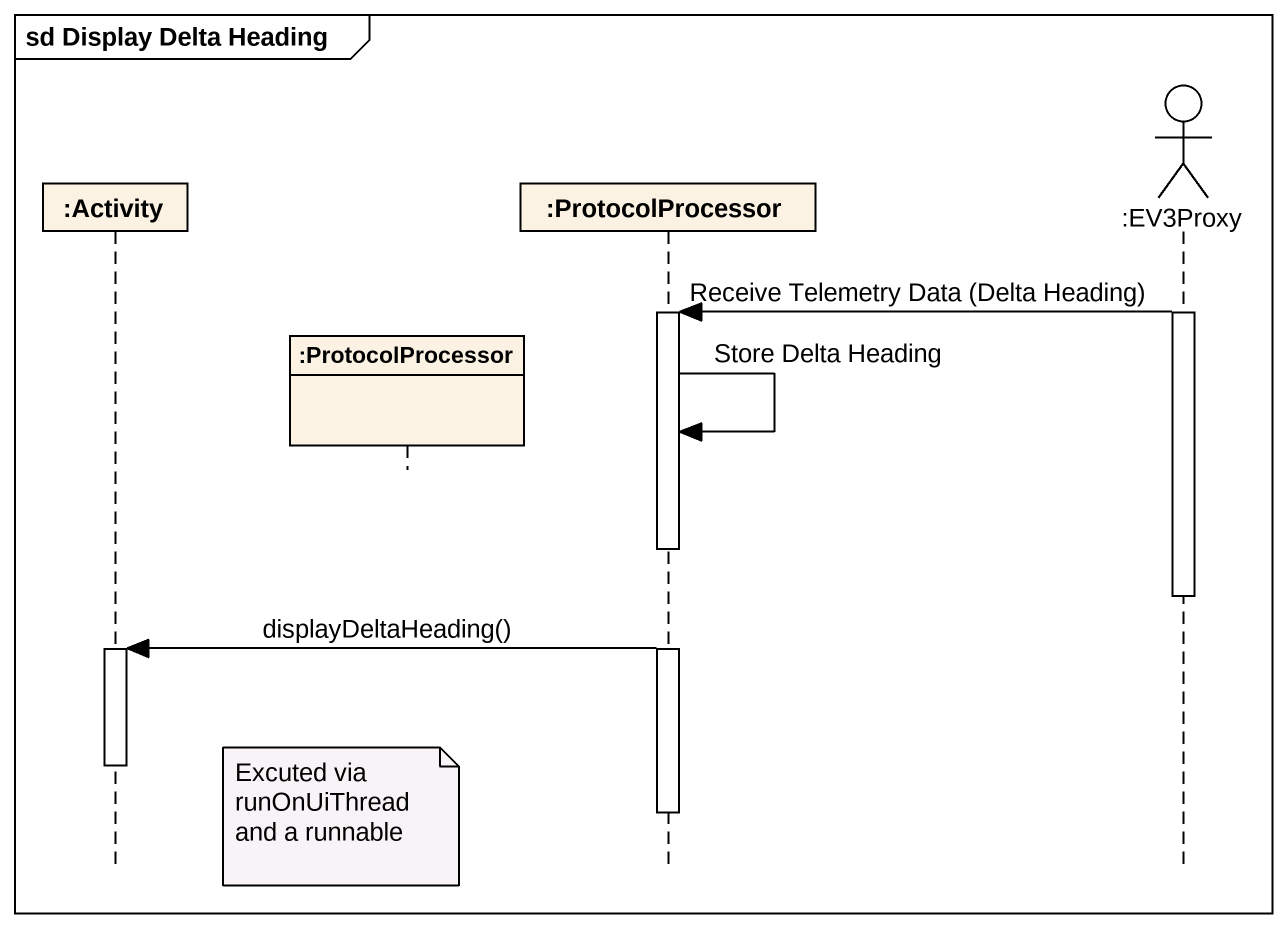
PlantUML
@startuml
mainframe sd Display Delta Heading
hide footbox
participant ":Activity" as Activity
participant ":ProtocolProcessor" as ProtocolProcessor
participant ":ProtocolProcessor" as ProtocolProcessor_2
actor ":EV3Proxy" as EV3Proxy

activate EV3Proxy
EV3Proxy -> ProtocolProcessor_2 : Receive Telemetry Data (Delta Heading)
activate ProtocolProcessor_2
ProtocolProcessor_2 -> ProtocolProcessor_2 : Store Delta Heading
deactivate EV3Proxy
ProtocolProcessor_2 -> Activity : displayDeltaHeading()
activate Activity
deactivate Activity
deactivate ProtocolProcessor_2
note over ProtocolProcessor : Excuted via runOnUiThread and a runnable
@enduml
